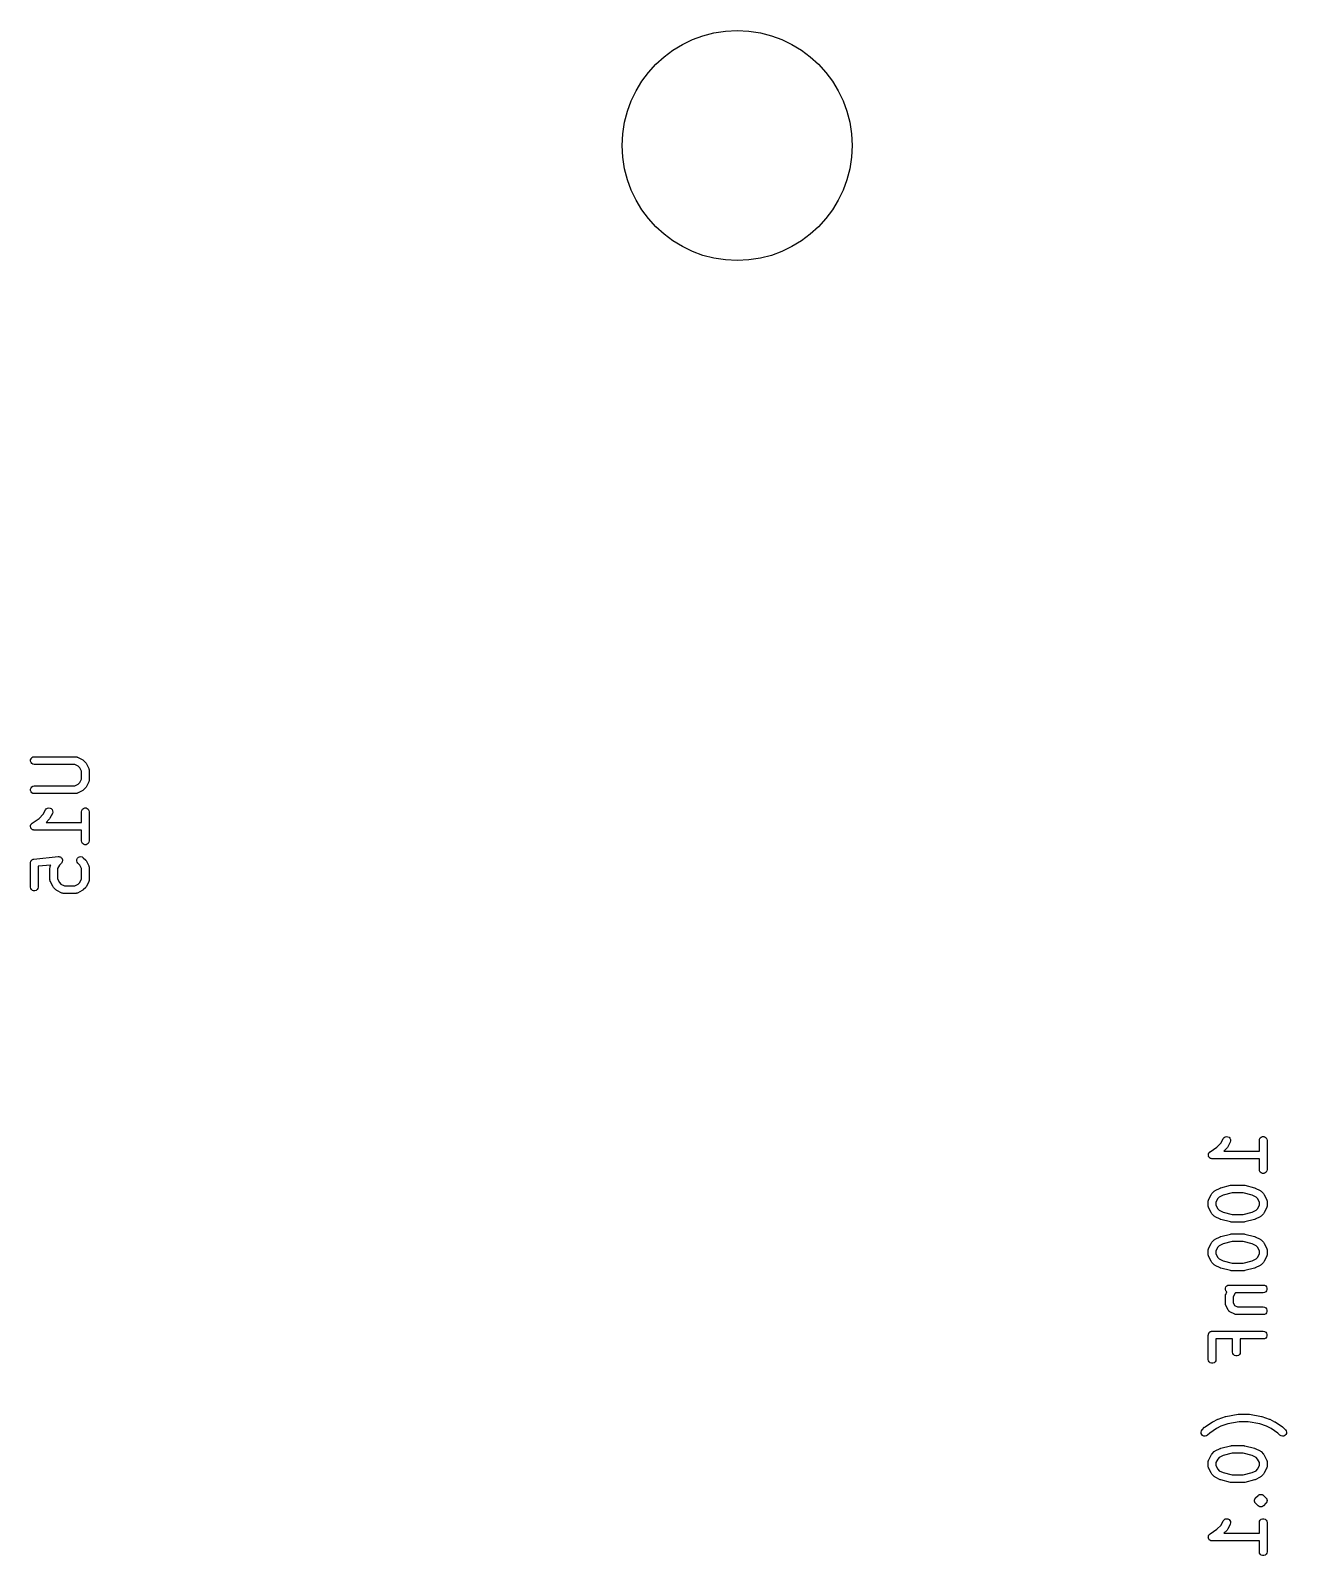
# Model space of a CAD drawing. Extents: x 84 to 155, y -171 to -35.
# Drawn here: x 127.71 to 152.29, y -70.38 to -40.55 of the extents above; entities that cross this region are included whole.
import ezdxf

# ---------------------------------------------------------------- set-up
doc = ezdxf.new("R2010")
doc.units = 0
doc.header["$MEASUREMENT"] = 0
doc.layers.add('BLACK', color=7, linetype='CONTINUOUS')

msp = doc.modelspace()

# ---------------------------------------------------------------- linework, layer by layer
at = {"layer": 'BLACK', "linetype": 'CONTINUOUS'}
for p, q in [((127.712, -54.8194), (127.721, -54.7949)), ((127.712, -54.8454), (127.712, -54.8194)), ((127.721, -54.8699), (127.712, -54.8454)), ((127.721, -54.7949), (127.738, -54.775)), ((127.738, -54.8899), (127.721, -54.8699)), ((127.738, -54.775), (127.76, -54.7619)), ((127.76, -54.9029), (127.738, -54.8899)), ((127.76, -54.7619), (127.786, -54.7574)), ((127.786, -54.7574), (128.595, -54.7574)), ((128.595, -54.7574), (128.6, -54.7582)), ((128.6, -54.7582), (128.604, -54.7579)), ((128.604, -54.7579), (128.612, -54.7604)), ((128.612, -54.7604), (128.621, -54.7619)), ((128.621, -54.7619), (128.625, -54.7641)), ((128.625, -54.7641), (128.629, -54.7653)), ((128.629, -54.7653), (128.724, -54.8129)), ((128.724, -54.8129), (128.734, -54.8201)), ((128.734, -54.8201), (128.744, -54.827)), ((128.744, -54.827), (128.791, -54.8746)), ((128.791, -54.8746), (128.798, -54.8844)), ((128.798, -54.8844), (128.805, -54.8941)), ((128.805, -54.8941), (128.853, -54.9893)), ((127.786, -54.9074), (127.76, -54.9029)), ((128.578, -54.9074), (127.786, -54.9074)), ((128.646, -54.9417), (128.578, -54.9074)), ((128.677, -54.9721), (128.646, -54.9417)), ((128.711, -55.0406), (128.677, -54.9721)), ((128.711, -55.1957), (128.711, -55.0406)), ((128.853, -54.9893), (128.854, -54.9935)), ((128.854, -54.9935), (128.856, -54.9972)), ((128.856, -54.9972), (128.858, -55.0059)), ((128.858, -55.0059), (128.86, -55.0143)), ((128.86, -55.0143), (128.86, -55.0186)), ((128.86, -55.0186), (128.861, -55.0229)), ((128.861, -55.0229), (128.861, -55.2134)), ((127.712, -55.3908), (127.721, -55.3663)), ((127.712, -55.4169), (127.712, -55.3908)), ((127.721, -55.4413), (127.712, -55.4169)), ((127.721, -55.3663), (127.738, -55.3464)), ((127.738, -55.4613), (127.721, -55.4413)), ((127.738, -55.3464), (127.76, -55.3334)), ((127.76, -55.4743), (127.738, -55.4613)), ((127.76, -55.3334), (127.786, -55.3288)), ((127.786, -55.4788), (127.76, -55.4743)), ((127.786, -55.3288), (128.578, -55.3288)), ((128.595, -55.4788), (127.786, -55.4788)), ((128.578, -55.3288), (128.646, -55.2946)), ((128.6, -55.4781), (128.595, -55.4788)), ((128.604, -55.4783), (128.6, -55.4781)), ((128.612, -55.4758), (128.604, -55.4783)), ((128.621, -55.4743), (128.612, -55.4758)), ((128.625, -55.4721), (128.621, -55.4743)), ((128.629, -55.4709), (128.625, -55.4721)), ((128.724, -55.4233), (128.629, -55.4709)), ((128.646, -55.2946), (128.677, -55.2642)), ((128.677, -55.2642), (128.711, -55.1957)), ((128.734, -55.4161), (128.724, -55.4233)), ((128.744, -55.4092), (128.734, -55.4161)), ((128.791, -55.3616), (128.744, -55.4092)), ((128.798, -55.3518), (128.791, -55.3616)), ((128.805, -55.3421), (128.798, -55.3518)), ((128.853, -55.2469), (128.805, -55.3421)), ((128.854, -55.2428), (128.853, -55.2469)), ((128.856, -55.239), (128.854, -55.2428)), ((128.858, -55.2304), (128.856, -55.239)), ((128.86, -55.2219), (128.858, -55.2304)), ((128.861, -55.2134), (128.86, -55.2176)), ((128.86, -55.2176), (128.86, -55.2219)), ((128.005, -55.7989), (128.02, -55.7779)), ((128.02, -55.7779), (128.042, -55.7636)), ((128.042, -55.7636), (128.067, -55.7575)), ((128.067, -55.7575), (128.093, -55.7605)), ((128.093, -55.7605), (128.116, -55.7722)), ((128.116, -55.7722), (128.134, -55.7911)), ((128.134, -55.7911), (128.145, -55.815)), ((128.715, -55.8068), (128.728, -55.7842)), ((128.728, -55.7842), (128.748, -55.7675)), ((128.748, -55.7675), (128.773, -55.7585)), ((128.773, -55.7585), (128.799, -55.7585)), ((128.799, -55.7585), (128.823, -55.7675)), ((128.823, -55.7675), (128.843, -55.7842)), ((128.843, -55.7842), (128.856, -55.8068)), ((127.714, -56.0971), (127.718, -56.089)), ((127.718, -56.089), (127.721, -56.0806)), ((127.721, -56.0806), (127.724, -56.0774)), ((127.724, -56.0774), (127.725, -56.0737)), ((127.725, -56.0737), (127.732, -56.0675)), ((127.732, -56.0675), (127.738, -56.0607)), ((127.738, -56.0607), (127.741, -56.0586)), ((127.741, -56.0586), (127.744, -56.0557)), ((127.744, -56.0557), (127.881, -55.9646)), ((127.881, -55.9646), (127.962, -55.8832)), ((127.962, -55.8832), (128.005, -55.7989)), ((128.077, -55.9807), (128.015, -56.0431)), ((128.015, -56.0431), (128.711, -56.0431)), ((128.084, -55.9708), (128.077, -55.9807)), ((128.091, -55.9612), (128.084, -55.9708)), ((128.139, -55.8659), (128.091, -55.9612)), ((128.146, -55.841), (128.139, -55.8659)), ((128.145, -55.815), (128.146, -55.841)), ((128.711, -55.8324), (128.715, -55.8068)), ((128.711, -56.0431), (128.711, -55.8324)), ((128.856, -55.8068), (128.861, -55.8324)), ((128.861, -55.8324), (128.861, -56.4038)), ((127.711, -56.1229), (127.712, -56.114)), ((127.712, -56.127), (127.711, -56.1229)), ((127.712, -56.1051), (127.713, -56.1012)), ((127.712, -56.114), (127.712, -56.1051)), ((127.712, -56.1311), (127.712, -56.127)), ((127.715, -56.1396), (127.712, -56.1311)), ((127.713, -56.1012), (127.714, -56.0971)), ((127.717, -56.1483), (127.715, -56.1396)), ((127.72, -56.1517), (127.717, -56.1483)), ((127.721, -56.1556), (127.72, -56.1517)), ((127.727, -56.1625), (127.721, -56.1556)), ((127.732, -56.1699), (127.727, -56.1625)), ((127.735, -56.1724), (127.732, -56.1699)), ((127.738, -56.1756), (127.735, -56.1724)), ((127.745, -56.18), (127.738, -56.1756)), ((127.753, -56.1853), (127.745, -56.18)), ((127.757, -56.1865), (127.753, -56.1853)), ((127.76, -56.1886), (127.757, -56.1865)), ((127.769, -56.1902), (127.76, -56.1886)), ((127.778, -56.1927), (127.769, -56.1902)), ((127.782, -56.1924), (127.778, -56.1927)), ((127.786, -56.1931), (127.782, -56.1924)), ((128.711, -56.1931), (127.786, -56.1931)), ((128.711, -56.4038), (128.711, -56.1931)), ((128.715, -56.4295), (128.711, -56.4038)), ((128.728, -56.452), (128.715, -56.4295)), ((128.748, -56.4688), (128.728, -56.452)), ((128.773, -56.4777), (128.748, -56.4688)), ((128.799, -56.4777), (128.773, -56.4777)), ((128.823, -56.4688), (128.799, -56.4777)), ((128.843, -56.452), (128.823, -56.4688)), ((128.856, -56.4295), (128.843, -56.452)), ((128.861, -56.4038), (128.856, -56.4295)), ((127.711, -56.8268), (127.714, -56.8169)), ((127.711, -56.8296), (127.711, -56.8268)), ((127.711, -56.8324), (127.711, -56.8296)), ((127.711, -57.3086), (127.711, -56.8324)), ((127.714, -56.8169), (127.715, -56.8068)), ((127.715, -56.8068), (127.717, -56.8043)), ((127.717, -56.8043), (127.718, -56.8016)), ((127.718, -56.8016), (127.723, -56.7931)), ((127.723, -56.7931), (127.728, -56.7842)), ((127.728, -56.7842), (127.731, -56.7824)), ((127.731, -56.7824), (127.732, -56.78)), ((127.732, -56.78), (127.741, -56.774)), ((127.741, -56.774), (127.748, -56.7675)), ((127.748, -56.7675), (127.751, -56.7665)), ((127.751, -56.7665), (127.753, -56.7648)), ((127.753, -56.7648), (127.763, -56.7621)), ((127.763, -56.7621), (127.773, -56.7585)), ((127.773, -56.7585), (127.776, -56.7585)), ((127.776, -56.7585), (127.778, -56.7578)), ((127.778, -56.7578), (128.255, -56.7102)), ((128.109, -56.8755), (127.861, -56.9003)), ((127.861, -56.9003), (127.861, -57.3086)), ((128.092, -56.9191), (128.095, -56.9106)), ((128.093, -56.9234), (128.092, -56.9191)), ((128.092, -56.9276), (128.093, -56.9234)), ((128.092, -57.1657), (128.092, -56.9276)), ((128.095, -56.9106), (128.096, -56.902)), ((128.096, -56.902), (128.099, -56.8982)), ((128.099, -56.8982), (128.1, -56.8941)), ((128.1, -56.8941), (128.109, -56.8755)), ((128.276, -56.8768), (128.242, -56.9453)), ((128.242, -56.9453), (128.242, -57.148)), ((128.255, -56.7102), (128.256, -56.7101)), ((128.255, -56.7102), (128.255, -56.7102)), ((128.256, -56.7101), (128.268, -56.7112)), ((128.268, -56.7112), (128.281, -56.7121)), ((128.315, -56.8378), (128.276, -56.8768)), ((128.281, -56.7121), (128.281, -56.7123)), ((128.281, -56.7123), (128.281, -56.7123)), ((128.281, -56.7123), (128.293, -56.7176)), ((128.293, -56.7176), (128.304, -56.7228)), ((128.304, -56.7228), (128.305, -56.7231)), ((128.305, -56.7231), (128.305, -56.7233)), ((128.305, -56.7233), (128.314, -56.7323)), ((128.314, -56.7323), (128.323, -56.741)), ((128.316, -56.8372), (128.315, -56.8374)), ((128.315, -56.8374), (128.315, -56.8378)), ((128.323, -56.8268), (128.316, -56.8372)), ((128.323, -56.741), (128.323, -56.7414)), ((128.323, -56.7414), (128.324, -56.7418)), ((128.33, -56.8165), (128.323, -56.8268)), ((128.324, -56.7418), (128.329, -56.7531)), ((128.329, -56.7531), (128.334, -56.7645)), ((128.334, -56.8034), (128.33, -56.8156)), ((128.33, -56.8156), (128.33, -56.816)), ((128.33, -56.816), (128.33, -56.8165)), ((128.334, -56.7645), (128.334, -56.7649)), ((128.334, -56.7649), (128.335, -56.7654)), ((128.337, -56.7913), (128.334, -56.8034)), ((128.335, -56.7654), (128.336, -56.7778)), ((128.336, -56.7778), (128.337, -56.7904)), ((128.337, -56.7904), (128.337, -56.7909)), ((128.337, -56.7909), (128.337, -56.7913)), ((128.616, -56.7913), (128.618, -56.7654)), ((128.623, -56.8165), (128.616, -56.7913)), ((128.618, -56.7654), (128.629, -56.7418)), ((128.638, -56.8378), (128.623, -56.8165)), ((128.629, -56.7418), (128.648, -56.7233)), ((128.677, -56.8768), (128.638, -56.8378)), ((128.648, -56.7233), (128.671, -56.7123)), ((128.671, -56.7123), (128.697, -56.7101)), ((128.711, -56.9453), (128.677, -56.8768)), ((128.697, -56.7101), (128.722, -56.7168)), ((128.711, -57.148), (128.711, -56.9453)), ((128.722, -56.7168), (128.744, -56.7318)), ((128.744, -56.7318), (128.791, -56.7794)), ((128.791, -56.7794), (128.798, -56.7892)), ((128.798, -56.7892), (128.805, -56.7989)), ((128.805, -56.7989), (128.853, -56.8941)), ((128.853, -56.8941), (128.854, -56.8982)), ((128.854, -56.8982), (128.856, -56.902)), ((128.856, -56.902), (128.858, -56.9106)), ((128.858, -56.9106), (128.86, -56.9191)), ((128.86, -56.9191), (128.86, -56.9234)), ((128.86, -56.9234), (128.861, -56.9276)), ((128.861, -56.9276), (128.861, -57.1657)), ((128.093, -57.17), (128.092, -57.1657)), ((128.092, -57.1743), (128.093, -57.17)), ((128.095, -57.1827), (128.092, -57.1743)), ((128.096, -57.1914), (128.095, -57.1827)), ((128.099, -57.1951), (128.096, -57.1914)), ((128.1, -57.1993), (128.099, -57.1951)), ((128.147, -57.2945), (128.1, -57.1993)), ((128.242, -57.148), (128.276, -57.2165)), ((128.276, -57.2165), (128.306, -57.247)), ((128.306, -57.247), (128.375, -57.2812)), ((128.375, -57.2812), (128.578, -57.2812)), ((128.578, -57.2812), (128.646, -57.247)), ((128.646, -57.247), (128.677, -57.2165)), ((128.677, -57.2165), (128.711, -57.148)), ((128.853, -57.1993), (128.805, -57.2945)), ((128.854, -57.1951), (128.853, -57.1993)), ((128.856, -57.1914), (128.854, -57.1951)), ((128.858, -57.1827), (128.856, -57.1914)), ((128.86, -57.1743), (128.858, -57.1827)), ((128.861, -57.1657), (128.86, -57.17)), ((128.86, -57.17), (128.86, -57.1743)), ((127.715, -57.3342), (127.711, -57.3086)), ((127.728, -57.3568), (127.715, -57.3342)), ((127.748, -57.3735), (127.728, -57.3568)), ((127.773, -57.3825), (127.748, -57.3735)), ((127.799, -57.3825), (127.773, -57.3825)), ((127.823, -57.3735), (127.799, -57.3825)), ((127.843, -57.3568), (127.823, -57.3735)), ((127.856, -57.3342), (127.843, -57.3568)), ((127.861, -57.3086), (127.856, -57.3342)), ((128.155, -57.3042), (128.147, -57.2945)), ((128.161, -57.314), (128.155, -57.3042)), ((128.209, -57.3616), (128.161, -57.314)), ((128.219, -57.3685), (128.209, -57.3616)), ((128.229, -57.3757), (128.219, -57.3685)), ((128.324, -57.4233), (128.229, -57.3757)), ((128.328, -57.4245), (128.324, -57.4233)), ((128.332, -57.4267), (128.328, -57.4245)), ((128.34, -57.4282), (128.332, -57.4267)), ((128.349, -57.4307), (128.34, -57.4282)), ((128.353, -57.4305), (128.349, -57.4307)), ((128.357, -57.4312), (128.353, -57.4305)), ((128.595, -57.4312), (128.357, -57.4312)), ((128.6, -57.4305), (128.595, -57.4312)), ((128.604, -57.4307), (128.6, -57.4305)), ((128.612, -57.4282), (128.604, -57.4307)), ((128.621, -57.4267), (128.612, -57.4282)), ((128.625, -57.4245), (128.621, -57.4267)), ((128.629, -57.4233), (128.625, -57.4245)), ((128.724, -57.3757), (128.629, -57.4233)), ((128.734, -57.3685), (128.724, -57.3757)), ((128.744, -57.3616), (128.734, -57.3685)), ((128.791, -57.314), (128.744, -57.3616)), ((128.798, -57.3042), (128.791, -57.314)), ((128.805, -57.2945), (128.798, -57.3042)), ((150.931, -62.3946), (151.013, -62.3132)), ((151.013, -62.3132), (151.055, -62.2289)), ((151.055, -62.2289), (151.071, -62.2079)), ((151.071, -62.2079), (151.092, -62.1936)), ((151.092, -62.1936), (151.118, -62.1875)), ((151.118, -62.1875), (151.143, -62.1905)), ((151.189, -62.2959), (151.142, -62.3912)), ((151.143, -62.1905), (151.167, -62.2022)), ((151.167, -62.2022), (151.185, -62.2211)), ((151.185, -62.2211), (151.195, -62.245)), ((151.197, -62.271), (151.189, -62.2959)), ((151.195, -62.245), (151.197, -62.271)), ((151.761, -62.2624), (151.766, -62.2368)), ((151.761, -62.4731), (151.761, -62.2624)), ((151.766, -62.2368), (151.779, -62.2142)), ((151.779, -62.2142), (151.799, -62.1975)), ((151.799, -62.1975), (151.823, -62.1885)), ((151.823, -62.1885), (151.849, -62.1885)), ((151.849, -62.1885), (151.874, -62.1975)), ((151.874, -62.1975), (151.894, -62.2142)), ((151.894, -62.2142), (151.907, -62.2368)), ((151.907, -62.2368), (151.911, -62.2624)), ((151.911, -62.2624), (151.911, -62.8338)), ((150.762, -62.5529), (150.763, -62.544)), ((150.763, -62.557), (150.762, -62.5529)), ((150.763, -62.5351), (150.764, -62.5312)), ((150.763, -62.544), (150.763, -62.5351)), ((150.763, -62.5611), (150.763, -62.557)), ((150.766, -62.5696), (150.763, -62.5611)), ((150.764, -62.5271), (150.768, -62.519)), ((150.764, -62.5312), (150.764, -62.5271)), ((150.768, -62.5783), (150.766, -62.5696)), ((150.768, -62.519), (150.771, -62.5106)), ((150.77, -62.5817), (150.768, -62.5783)), ((150.771, -62.5856), (150.77, -62.5817)), ((150.771, -62.5106), (150.774, -62.5074)), ((150.777, -62.5925), (150.771, -62.5856)), ((150.774, -62.5074), (150.776, -62.5037)), ((150.776, -62.5037), (150.782, -62.4975)), ((150.782, -62.5999), (150.777, -62.5925)), ((150.782, -62.4975), (150.788, -62.4907)), ((150.785, -62.6024), (150.782, -62.5999)), ((150.788, -62.6056), (150.785, -62.6024)), ((150.788, -62.4907), (150.792, -62.4886)), ((150.796, -62.61), (150.788, -62.6056)), ((150.792, -62.4886), (150.795, -62.4857)), ((150.795, -62.4857), (150.931, -62.3946)), ((150.803, -62.6153), (150.796, -62.61)), ((150.807, -62.6165), (150.803, -62.6153)), ((150.811, -62.6186), (150.807, -62.6165)), ((150.82, -62.6202), (150.811, -62.6186)), ((150.828, -62.6227), (150.82, -62.6202)), ((150.832, -62.6224), (150.828, -62.6227)), ((150.836, -62.6231), (150.832, -62.6224)), ((151.761, -62.6231), (150.836, -62.6231)), ((151.128, -62.4107), (151.065, -62.4731)), ((151.065, -62.4731), (151.761, -62.4731)), ((151.134, -62.4008), (151.128, -62.4107)), ((151.142, -62.3912), (151.134, -62.4008)), ((151.761, -62.8338), (151.761, -62.6231)), ((151.766, -62.8595), (151.761, -62.8338)), ((151.779, -62.882), (151.766, -62.8595)), ((151.799, -62.8988), (151.779, -62.882)), ((151.823, -62.9077), (151.799, -62.8988)), ((151.849, -62.9077), (151.823, -62.9077)), ((151.874, -62.8988), (151.849, -62.9077)), ((151.894, -62.882), (151.874, -62.8988)), ((151.907, -62.8595), (151.894, -62.882)), ((151.911, -62.8338), (151.907, -62.8595)), ((150.888, -63.2501), (150.898, -63.2429)), ((150.898, -63.2429), (150.993, -63.1953)), ((150.993, -63.1953), (151.001, -63.193)), ((151.001, -63.193), (151.009, -63.1896)), ((151.009, -63.1896), (151.199, -63.142)), ((151.199, -63.142), (151.208, -63.1414)), ((151.208, -63.1414), (151.217, -63.1398)), ((151.217, -63.1398), (151.455, -63.1398)), ((151.455, -63.1398), (151.464, -63.1414)), ((151.464, -63.1414), (151.474, -63.142)), ((151.474, -63.142), (151.664, -63.1896)), ((151.664, -63.1896), (151.672, -63.193)), ((151.672, -63.193), (151.679, -63.1953)), ((151.679, -63.1953), (151.775, -63.2429)), ((151.775, -63.2429), (151.784, -63.2501)), ((150.761, -63.4529), (150.762, -63.4486)), ((150.761, -63.5481), (150.761, -63.4529)), ((150.762, -63.5524), (150.761, -63.5481)), ((150.762, -63.4443), (150.764, -63.4359)), ((150.762, -63.4486), (150.762, -63.4443)), ((150.764, -63.4359), (150.766, -63.4272)), ((150.766, -63.4272), (150.768, -63.4235)), ((150.768, -63.4235), (150.769, -63.4193)), ((150.769, -63.4193), (150.817, -63.3241)), ((150.817, -63.3241), (150.824, -63.3144)), ((150.824, -63.3144), (150.831, -63.3046)), ((150.831, -63.3046), (150.879, -63.257)), ((150.879, -63.257), (150.888, -63.2501)), ((150.946, -63.4021), (150.911, -63.4706)), ((150.911, -63.4706), (150.911, -63.5304)), ((150.911, -63.5304), (150.946, -63.5989)), ((150.976, -63.3717), (150.946, -63.4021)), ((151.053, -63.3332), (150.976, -63.3717)), ((151.227, -63.2898), (151.053, -63.3332)), ((151.446, -63.2898), (151.227, -63.2898)), ((151.62, -63.3332), (151.446, -63.2898)), ((151.697, -63.3717), (151.62, -63.3332)), ((151.727, -63.4021), (151.697, -63.3717)), ((151.761, -63.4706), (151.727, -63.4021)), ((151.727, -63.5989), (151.761, -63.5304)), ((151.761, -63.5304), (151.761, -63.4706)), ((151.784, -63.2501), (151.794, -63.257)), ((151.794, -63.257), (151.842, -63.3046)), ((151.842, -63.3046), (151.849, -63.3144)), ((151.849, -63.3144), (151.856, -63.3241)), ((151.856, -63.3241), (151.903, -63.4193)), ((151.903, -63.4193), (151.905, -63.4235)), ((151.905, -63.4235), (151.907, -63.4272)), ((151.907, -63.4272), (151.908, -63.4359)), ((151.908, -63.4359), (151.911, -63.4443)), ((151.911, -63.4443), (151.911, -63.4486)), ((151.911, -63.4486), (151.911, -63.4529)), ((151.911, -63.4529), (151.911, -63.5481)), ((151.911, -63.5481), (151.911, -63.5524)), ((150.762, -63.5567), (150.762, -63.5524)), ((150.764, -63.5651), (150.762, -63.5567)), ((150.766, -63.5738), (150.764, -63.5651)), ((150.768, -63.5775), (150.766, -63.5738)), ((150.769, -63.5817), (150.768, -63.5775)), ((150.817, -63.6769), (150.769, -63.5817)), ((150.824, -63.6866), (150.817, -63.6769)), ((150.831, -63.6964), (150.824, -63.6866)), ((150.879, -63.744), (150.831, -63.6964)), ((150.888, -63.7509), (150.879, -63.744)), ((150.898, -63.7581), (150.888, -63.7509)), ((150.993, -63.8057), (150.898, -63.7581)), ((150.946, -63.5989), (150.976, -63.6293)), ((150.976, -63.6293), (151.053, -63.6678)), ((151.001, -63.808), (150.993, -63.8057)), ((151.009, -63.8114), (151.001, -63.808)), ((151.199, -63.859), (151.009, -63.8114)), ((151.053, -63.6678), (151.227, -63.7112)), ((151.227, -63.7112), (151.446, -63.7112)), ((151.446, -63.7112), (151.62, -63.6678)), ((151.664, -63.8114), (151.474, -63.859)), ((151.62, -63.6678), (151.697, -63.6293)), ((151.672, -63.808), (151.664, -63.8114)), ((151.679, -63.8057), (151.672, -63.808)), ((151.775, -63.7581), (151.679, -63.8057)), ((151.697, -63.6293), (151.727, -63.5989)), ((151.784, -63.7509), (151.775, -63.7581)), ((151.794, -63.744), (151.784, -63.7509)), ((151.842, -63.6964), (151.794, -63.744)), ((151.849, -63.6866), (151.842, -63.6964)), ((151.856, -63.6769), (151.849, -63.6866)), ((151.903, -63.5817), (151.856, -63.6769)), ((151.905, -63.5775), (151.903, -63.5817)), ((151.907, -63.5738), (151.905, -63.5775)), ((151.908, -63.5651), (151.907, -63.5738)), ((151.911, -63.5567), (151.908, -63.5651)), ((151.911, -63.5524), (151.911, -63.5567)), ((151.001, -64.1454), (151.009, -64.142)), ((151.009, -64.142), (151.199, -64.0944)), ((151.208, -63.8596), (151.199, -63.859)), ((151.199, -64.0944), (151.208, -64.0938)), ((151.217, -63.8612), (151.208, -63.8596)), ((151.208, -64.0938), (151.217, -64.0922)), ((151.455, -63.8612), (151.217, -63.8612)), ((151.217, -64.0922), (151.455, -64.0922)), ((151.464, -63.8596), (151.455, -63.8612)), ((151.455, -64.0922), (151.464, -64.0938)), ((151.474, -63.859), (151.464, -63.8596)), ((151.464, -64.0938), (151.474, -64.0944)), ((151.474, -64.0944), (151.664, -64.142)), ((151.664, -64.142), (151.672, -64.1454)), ((150.761, -64.4053), (150.762, -64.401)), ((150.761, -64.5005), (150.761, -64.4053)), ((150.762, -64.3967), (150.764, -64.3883)), ((150.762, -64.401), (150.762, -64.3967)), ((150.764, -64.3883), (150.766, -64.3796)), ((150.766, -64.3796), (150.768, -64.3759)), ((150.768, -64.3759), (150.769, -64.3717)), ((150.769, -64.3717), (150.817, -64.2765)), ((150.817, -64.2765), (150.824, -64.2668)), ((150.824, -64.2668), (150.831, -64.257)), ((150.831, -64.257), (150.879, -64.2094)), ((150.879, -64.2094), (150.888, -64.2025)), ((150.888, -64.2025), (150.898, -64.1953)), ((150.898, -64.1953), (150.993, -64.1477)), ((150.946, -64.3544), (150.911, -64.423)), ((150.911, -64.423), (150.911, -64.4828)), ((150.976, -64.324), (150.946, -64.3544)), ((151.053, -64.2856), (150.976, -64.324)), ((150.993, -64.1477), (151.001, -64.1454)), ((151.227, -64.2422), (151.053, -64.2856)), ((151.446, -64.2422), (151.227, -64.2422)), ((151.62, -64.2856), (151.446, -64.2422)), ((151.697, -64.324), (151.62, -64.2856)), ((151.672, -64.1454), (151.679, -64.1477)), ((151.679, -64.1477), (151.775, -64.1953)), ((151.727, -64.3544), (151.697, -64.324)), ((151.761, -64.423), (151.727, -64.3544)), ((151.761, -64.4828), (151.761, -64.423)), ((151.775, -64.1953), (151.784, -64.2025)), ((151.784, -64.2025), (151.794, -64.2094)), ((151.794, -64.2094), (151.842, -64.257)), ((151.842, -64.257), (151.849, -64.2668)), ((151.849, -64.2668), (151.856, -64.2765)), ((151.856, -64.2765), (151.903, -64.3717)), ((151.903, -64.3717), (151.905, -64.3759)), ((151.905, -64.3759), (151.907, -64.3796)), ((151.907, -64.3796), (151.908, -64.3883)), ((151.908, -64.3883), (151.911, -64.3967)), ((151.911, -64.3967), (151.911, -64.401)), ((151.911, -64.401), (151.911, -64.4053)), ((151.911, -64.4053), (151.911, -64.5005)), ((150.762, -64.5048), (150.761, -64.5005)), ((150.762, -64.5091), (150.762, -64.5048)), ((150.764, -64.5175), (150.762, -64.5091)), ((150.766, -64.5262), (150.764, -64.5175)), ((150.768, -64.5299), (150.766, -64.5262)), ((150.769, -64.534), (150.768, -64.5299)), ((150.817, -64.6293), (150.769, -64.534)), ((150.824, -64.6389), (150.817, -64.6293)), ((150.831, -64.6488), (150.824, -64.6389)), ((150.879, -64.6964), (150.831, -64.6488)), ((150.888, -64.7033), (150.879, -64.6964)), ((150.898, -64.7104), (150.888, -64.7033)), ((150.993, -64.7581), (150.898, -64.7104)), ((150.911, -64.4828), (150.946, -64.5513)), ((150.946, -64.5513), (150.976, -64.5817)), ((150.976, -64.5817), (151.053, -64.6202)), ((151.053, -64.6202), (151.227, -64.6636)), ((151.227, -64.6636), (151.446, -64.6636)), ((151.446, -64.6636), (151.62, -64.6202)), ((151.62, -64.6202), (151.697, -64.5817)), ((151.775, -64.7104), (151.679, -64.7581)), ((151.697, -64.5817), (151.727, -64.5513)), ((151.727, -64.5513), (151.761, -64.4828)), ((151.784, -64.7033), (151.775, -64.7104)), ((151.794, -64.6964), (151.784, -64.7033)), ((151.842, -64.6488), (151.794, -64.6964)), ((151.849, -64.6389), (151.842, -64.6488)), ((151.856, -64.6293), (151.849, -64.6389)), ((151.903, -64.534), (151.856, -64.6293)), ((151.905, -64.5299), (151.903, -64.534)), ((151.907, -64.5262), (151.905, -64.5299)), ((151.908, -64.5175), (151.907, -64.5262)), ((151.911, -64.5091), (151.908, -64.5175)), ((151.911, -64.5005), (151.911, -64.5048)), ((151.911, -64.5048), (151.911, -64.5091)), ((151.001, -64.7604), (150.993, -64.7581)), ((151.009, -64.7637), (151.001, -64.7604)), ((151.199, -64.8114), (151.009, -64.7637)), ((151.208, -64.812), (151.199, -64.8114)), ((151.217, -64.8136), (151.208, -64.812)), ((151.455, -64.8136), (151.217, -64.8136)), ((151.464, -64.812), (151.455, -64.8136)), ((151.474, -64.8114), (151.464, -64.812)), ((151.664, -64.7637), (151.474, -64.8114)), ((151.672, -64.7604), (151.664, -64.7637)), ((151.679, -64.7581), (151.672, -64.7604)), ((151.095, -65.3014), (151.098, -65.293)), ((151.095, -65.3058), (151.095, -65.3014)), ((151.095, -65.31), (151.095, -65.3058)), ((151.095, -65.4529), (151.095, -65.31)), ((151.096, -65.1541), (151.105, -65.1297)), ((151.096, -65.1802), (151.096, -65.1541)), ((151.105, -65.2047), (151.096, -65.1802)), ((151.098, -65.293), (151.099, -65.2844)), ((151.099, -65.2844), (151.101, -65.2806)), ((151.101, -65.2806), (151.103, -65.2765)), ((151.103, -65.2765), (151.127, -65.2278)), ((151.105, -65.1297), (151.122, -65.1097)), ((151.122, -65.2246), (151.105, -65.2047)), ((151.122, -65.1097), (151.144, -65.0967)), ((151.127, -65.2278), (151.122, -65.2246)), ((151.144, -65.0967), (151.17, -65.0922)), ((151.17, -65.0922), (151.836, -65.0922)), ((151.279, -65.2592), (151.245, -65.3277)), ((151.245, -65.3277), (151.245, -65.4352)), ((151.296, -65.2422), (151.279, -65.2592)), ((151.836, -65.2422), (151.296, -65.2422)), ((151.836, -65.0922), (151.862, -65.0967)), ((151.862, -65.2376), (151.836, -65.2422)), ((151.862, -65.0967), (151.885, -65.1097)), ((151.885, -65.2246), (151.862, -65.2376)), ((151.885, -65.1097), (151.901, -65.1297)), ((151.901, -65.2047), (151.885, -65.2246)), ((151.901, -65.1297), (151.91, -65.1541)), ((151.91, -65.1802), (151.901, -65.2047)), ((151.91, -65.1541), (151.91, -65.1802)), ((151.095, -65.4571), (151.095, -65.4529)), ((151.095, -65.4615), (151.095, -65.4571)), ((151.098, -65.4699), (151.095, -65.4615)), ((151.099, -65.4785), (151.098, -65.4699)), ((151.101, -65.4823), (151.099, -65.4785)), ((151.103, -65.4864), (151.101, -65.4823)), ((151.15, -65.5817), (151.103, -65.4864)), ((151.157, -65.5905), (151.15, -65.5817)), ((151.163, -65.5997), (151.157, -65.5905)), ((151.165, -65.6009), (151.163, -65.5997)), ((151.166, -65.6026), (151.165, -65.6009)), ((151.175, -65.6086), (151.166, -65.6026)), ((151.184, -65.6152), (151.175, -65.6086)), ((151.279, -65.6628), (151.184, -65.6152)), ((151.245, -65.4352), (151.273, -65.4922)), ((151.273, -65.4922), (151.33, -65.5207)), ((151.33, -65.5207), (151.836, -65.5207)), ((151.836, -65.5207), (151.862, -65.5253)), ((151.862, -65.5253), (151.885, -65.5383)), ((151.885, -65.5383), (151.901, -65.5582)), ((151.901, -65.6332), (151.885, -65.6532)), ((151.901, -65.5582), (151.91, -65.5827)), ((151.91, -65.6088), (151.901, -65.6332)), ((151.91, -65.5827), (151.91, -65.6088)), ((151.283, -65.6641), (151.279, -65.6628)), ((151.287, -65.6662), (151.283, -65.6641)), ((151.296, -65.6677), (151.287, -65.6662)), ((151.304, -65.6702), (151.296, -65.6677)), ((151.308, -65.67), (151.304, -65.6702)), ((151.313, -65.6707), (151.308, -65.67)), ((151.836, -65.6707), (151.313, -65.6707)), ((151.862, -65.6662), (151.836, -65.6707)), ((151.885, -65.6532), (151.862, -65.6662)), ((150.761, -66.0719), (150.763, -66.0655)), ((150.761, -66.5481), (150.761, -66.0719)), ((150.763, -66.0589), (150.765, -66.0527)), ((150.763, -66.0655), (150.763, -66.0589)), ((150.765, -66.0527), (150.766, -66.0463)), ((150.766, -66.0463), (150.769, -66.0406)), ((150.769, -66.0406), (150.771, -66.0344)), ((150.771, -66.0344), (150.776, -66.0294)), ((150.776, -66.0294), (150.779, -66.0237)), ((150.779, -66.0237), (150.784, -66.0195)), ((150.784, -66.0195), (150.788, -66.0145)), ((150.788, -66.0145), (150.794, -66.0112)), ((150.794, -66.0112), (150.799, -66.007)), ((150.799, -66.007), (150.805, -66.0047)), ((150.805, -66.0047), (150.811, -66.0015)), ((150.811, -66.0015), (150.817, -66.0003)), ((150.817, -66.0003), (150.823, -65.9981)), ((150.823, -65.9981), (150.83, -65.9981)), ((150.83, -65.9981), (150.836, -65.9969)), ((150.836, -65.9969), (151.836, -65.9969)), ((151.238, -66.1469), (150.911, -66.1469)), ((150.911, -66.1469), (150.911, -66.5481)), ((151.238, -66.4053), (151.238, -66.1469)), ((151.836, -66.1469), (151.388, -66.1469)), ((151.388, -66.1469), (151.388, -66.4053)), ((151.836, -65.9969), (151.862, -66.0015)), ((151.862, -66.1424), (151.836, -66.1469)), ((151.862, -66.0015), (151.885, -66.0145)), ((151.885, -66.1294), (151.862, -66.1424)), ((151.885, -66.0145), (151.901, -66.0344)), ((151.901, -66.1094), (151.885, -66.1294)), ((151.901, -66.0344), (151.91, -66.0589)), ((151.91, -66.085), (151.901, -66.1094)), ((151.91, -66.0589), (151.91, -66.085)), ((151.242, -66.4309), (151.238, -66.4053)), ((151.255, -66.4535), (151.242, -66.4309)), ((151.275, -66.4702), (151.255, -66.4535)), ((151.3, -66.4791), (151.275, -66.4702)), ((151.326, -66.4791), (151.3, -66.4791)), ((151.35, -66.4702), (151.326, -66.4791)), ((151.37, -66.4535), (151.35, -66.4702)), ((151.383, -66.4309), (151.37, -66.4535)), ((151.388, -66.4053), (151.383, -66.4309)), ((150.766, -66.5738), (150.761, -66.5481)), ((150.779, -66.5963), (150.766, -66.5738)), ((150.799, -66.6131), (150.779, -66.5963)), ((150.823, -66.622), (150.799, -66.6131)), ((150.849, -66.622), (150.823, -66.622)), ((150.874, -66.6131), (150.849, -66.622)), ((150.894, -66.5963), (150.874, -66.6131)), ((150.907, -66.5738), (150.894, -66.5963)), ((150.911, -66.5481), (150.907, -66.5738)), ((150.85, -67.7668), (150.946, -67.7191)), ((150.946, -67.7191), (150.951, -67.7176)), ((150.951, -67.7176), (150.956, -67.7151)), ((150.956, -67.7151), (151.098, -67.6674)), ((151.098, -67.6674), (151.103, -67.6668)), ((151.103, -67.6668), (151.107, -67.6651)), ((151.107, -67.6651), (151.345, -67.6174)), ((151.345, -67.6174), (151.353, -67.6173)), ((151.353, -67.6173), (151.36, -67.616)), ((151.36, -67.616), (151.551, -67.616)), ((151.551, -67.616), (151.558, -67.6173)), ((151.558, -67.6173), (151.565, -67.6174)), ((151.565, -67.6174), (151.803, -67.6651)), ((151.803, -67.6651), (151.808, -67.6668)), ((151.808, -67.6668), (151.812, -67.6674)), ((151.812, -67.6674), (151.955, -67.7151)), ((151.955, -67.7151), (151.96, -67.7176)), ((151.96, -67.7176), (151.965, -67.7191)), ((151.965, -67.7191), (152.06, -67.7668)), ((150.619, -67.9702), (150.626, -67.945)), ((150.621, -67.9961), (150.619, -67.9702)), ((150.632, -68.0197), (150.621, -67.9961)), ((150.626, -67.945), (150.64, -67.9237)), ((150.651, -68.0381), (150.632, -68.0197)), ((150.64, -67.9237), (150.688, -67.876)), ((150.688, -67.876), (150.694, -67.8718)), ((150.694, -67.8718), (150.7, -67.8667)), ((150.7, -67.8667), (150.842, -67.7714)), ((150.789, -67.9874), (150.747, -68.0297)), ((150.922, -67.8988), (150.789, -67.9874)), ((150.842, -67.7714), (150.847, -67.7695)), ((150.847, -67.7695), (150.85, -67.7668)), ((151.008, -67.8557), (150.922, -67.8988)), ((151.141, -67.8112), (151.008, -67.8557)), ((151.368, -67.766), (151.141, -67.8112)), ((151.543, -67.766), (151.368, -67.766)), ((151.769, -67.8112), (151.543, -67.766)), ((151.903, -67.8557), (151.769, -67.8112)), ((151.989, -67.8988), (151.903, -67.8557)), ((152.122, -67.9874), (151.989, -67.8988)), ((152.06, -67.7668), (152.064, -67.7695)), ((152.064, -67.7695), (152.068, -67.7714)), ((152.068, -67.7714), (152.211, -67.8667)), ((152.164, -68.0297), (152.122, -67.9874)), ((152.211, -67.8667), (152.217, -67.8718)), ((152.217, -67.8718), (152.223, -67.876)), ((152.223, -67.876), (152.27, -67.9237)), ((152.279, -68.0197), (152.26, -68.0381)), ((152.27, -67.9237), (152.285, -67.945)), ((152.29, -67.9961), (152.279, -68.0197)), ((152.285, -67.945), (152.292, -67.9702)), ((152.292, -67.9702), (152.29, -67.9961)), ((150.674, -68.0491), (150.651, -68.0381)), ((150.7, -68.0514), (150.674, -68.0491)), ((150.725, -68.0447), (150.7, -68.0514)), ((150.747, -68.0297), (150.725, -68.0447)), ((150.898, -68.3382), (150.993, -68.2906)), ((150.993, -68.2906), (151.001, -68.2882)), ((151.001, -68.2882), (151.009, -68.2849)), ((151.009, -68.2849), (151.199, -68.2373)), ((151.199, -68.2373), (151.208, -68.2366)), ((151.208, -68.2366), (151.217, -68.235)), ((151.217, -68.235), (151.455, -68.235)), ((151.455, -68.235), (151.464, -68.2366)), ((151.464, -68.2366), (151.474, -68.2373)), ((151.474, -68.2373), (151.664, -68.2849)), ((151.664, -68.2849), (151.672, -68.2882)), ((151.672, -68.2882), (151.679, -68.2906)), ((151.679, -68.2906), (151.775, -68.3382)), ((152.186, -68.0447), (152.164, -68.0297)), ((152.211, -68.0514), (152.186, -68.0447)), ((152.237, -68.0491), (152.211, -68.0514)), ((152.26, -68.0381), (152.237, -68.0491)), ((150.761, -68.5481), (150.762, -68.5439)), ((150.761, -68.6434), (150.761, -68.5481)), ((150.762, -68.5395), (150.764, -68.5311)), ((150.762, -68.5439), (150.762, -68.5395)), ((150.764, -68.5311), (150.766, -68.5225)), ((150.766, -68.5225), (150.768, -68.5187)), ((150.768, -68.5187), (150.769, -68.5146)), ((150.769, -68.5146), (150.817, -68.4193)), ((150.817, -68.4193), (150.824, -68.4097)), ((150.824, -68.4097), (150.831, -68.3998)), ((150.831, -68.3998), (150.879, -68.3522)), ((150.879, -68.3522), (150.888, -68.3453)), ((150.888, -68.3453), (150.898, -68.3382)), ((150.946, -68.4973), (150.911, -68.5658)), ((150.911, -68.5658), (150.911, -68.6257)), ((150.976, -68.4669), (150.946, -68.4973)), ((151.053, -68.4284), (150.976, -68.4669)), ((151.227, -68.385), (151.053, -68.4284)), ((151.446, -68.385), (151.227, -68.385)), ((151.62, -68.4284), (151.446, -68.385)), ((151.697, -68.4669), (151.62, -68.4284)), ((151.727, -68.4973), (151.697, -68.4669)), ((151.761, -68.5658), (151.727, -68.4973)), ((151.761, -68.6257), (151.761, -68.5658)), ((151.775, -68.3382), (151.784, -68.3453)), ((151.784, -68.3453), (151.794, -68.3522)), ((151.794, -68.3522), (151.842, -68.3998)), ((151.842, -68.3998), (151.849, -68.4097)), ((151.849, -68.4097), (151.856, -68.4193)), ((151.856, -68.4193), (151.903, -68.5146)), ((151.903, -68.5146), (151.905, -68.5187)), ((151.905, -68.5187), (151.907, -68.5225)), ((151.907, -68.5225), (151.908, -68.5311)), ((151.908, -68.5311), (151.911, -68.5395)), ((151.911, -68.5395), (151.911, -68.5439)), ((151.911, -68.5439), (151.911, -68.5481)), ((151.911, -68.5481), (151.911, -68.6434)), ((150.762, -68.6476), (150.761, -68.6434)), ((150.762, -68.6519), (150.762, -68.6476)), ((150.764, -68.6604), (150.762, -68.6519)), ((150.766, -68.669), (150.764, -68.6604)), ((150.768, -68.6728), (150.766, -68.669)), ((150.769, -68.6769), (150.768, -68.6728)), ((150.817, -68.7721), (150.769, -68.6769)), ((150.824, -68.7818), (150.817, -68.7721)), ((150.831, -68.7916), (150.824, -68.7818)), ((150.879, -68.8392), (150.831, -68.7916)), ((150.888, -68.8461), (150.879, -68.8392)), ((150.898, -68.8533), (150.888, -68.8461)), ((150.993, -68.9009), (150.898, -68.8533)), ((150.911, -68.6257), (150.946, -68.6942)), ((150.946, -68.6942), (150.976, -68.7246)), ((150.976, -68.7246), (151.053, -68.7631)), ((151.001, -68.9033), (150.993, -68.9009)), ((151.009, -68.9066), (151.001, -68.9033)), ((151.199, -68.9542), (151.009, -68.9066)), ((151.053, -68.7631), (151.227, -68.8065)), ((151.227, -68.8065), (151.446, -68.8065)), ((151.446, -68.8065), (151.62, -68.7631)), ((151.664, -68.9066), (151.474, -68.9542)), ((151.62, -68.7631), (151.697, -68.7246)), ((151.672, -68.9033), (151.664, -68.9066)), ((151.679, -68.9009), (151.672, -68.9033)), ((151.775, -68.8533), (151.679, -68.9009)), ((151.697, -68.7246), (151.727, -68.6942)), ((151.727, -68.6942), (151.761, -68.6257)), ((151.784, -68.8461), (151.775, -68.8533)), ((151.794, -68.8392), (151.784, -68.8461)), ((151.842, -68.7916), (151.794, -68.8392)), ((151.849, -68.7818), (151.842, -68.7916)), ((151.856, -68.7721), (151.849, -68.7818)), ((151.903, -68.6769), (151.856, -68.7721)), ((151.905, -68.6728), (151.903, -68.6769)), ((151.907, -68.669), (151.905, -68.6728)), ((151.908, -68.6604), (151.907, -68.669)), ((151.911, -68.6519), (151.908, -68.6604)), ((151.911, -68.6434), (151.911, -68.6476)), ((151.911, -68.6476), (151.911, -68.6519)), ((151.208, -68.9549), (151.199, -68.9542)), ((151.217, -68.9565), (151.208, -68.9549)), ((151.455, -68.9565), (151.217, -68.9565)), ((151.464, -68.9549), (151.455, -68.9565)), ((151.474, -68.9542), (151.464, -68.9549)), ((151.688, -69.257), (151.736, -69.2094)), ((151.736, -69.2094), (151.741, -69.2056)), ((151.741, -69.2056), (151.746, -69.201)), ((151.746, -69.201), (151.752, -69.1982)), ((151.752, -69.1982), (151.757, -69.1944)), ((151.757, -69.1944), (151.763, -69.1927)), ((151.763, -69.1927), (151.769, -69.19)), ((151.769, -69.19), (151.776, -69.1894)), ((151.776, -69.1894), (151.782, -69.1877)), ((151.782, -69.1877), (151.789, -69.1883)), ((151.789, -69.1883), (151.795, -69.1877)), ((151.795, -69.1877), (151.802, -69.1894)), ((151.802, -69.1894), (151.808, -69.19)), ((151.808, -69.19), (151.814, -69.1927)), ((151.814, -69.1927), (151.82, -69.1944)), ((151.82, -69.1944), (151.826, -69.1982)), ((151.826, -69.1982), (151.832, -69.201)), ((151.832, -69.201), (151.836, -69.2056)), ((151.836, -69.2056), (151.842, -69.2094)), ((151.842, -69.2094), (151.889, -69.257)), ((151.666, -69.3035), (151.667, -69.3003)), ((151.667, -69.31), (151.666, -69.3035)), ((151.666, -69.3166), (151.667, -69.31)), ((151.667, -69.3197), (151.666, -69.3166)), ((151.667, -69.297), (151.668, -69.2939)), ((151.667, -69.3003), (151.667, -69.297)), ((151.667, -69.323), (151.667, -69.3197)), ((151.668, -69.3261), (151.667, -69.323)), ((151.668, -69.2939), (151.669, -69.2906)), ((151.669, -69.3294), (151.668, -69.3261)), ((151.669, -69.2906), (151.671, -69.2847)), ((151.671, -69.3354), (151.669, -69.3294)), ((151.671, -69.2847), (151.673, -69.2783)), ((151.673, -69.3417), (151.671, -69.3354)), ((151.673, -69.2783), (151.675, -69.2756)), ((151.675, -69.3444), (151.673, -69.3417)), ((151.675, -69.2756), (151.676, -69.2725)), ((151.676, -69.3475), (151.675, -69.3444)), ((151.676, -69.2725), (151.678, -69.27)), ((151.678, -69.35), (151.676, -69.3475)), ((151.678, -69.27), (151.68, -69.267)), ((151.68, -69.353), (151.678, -69.35)), ((151.68, -69.267), (151.684, -69.2624)), ((151.684, -69.3577), (151.68, -69.353)), ((151.684, -69.2624), (151.688, -69.257)), ((151.688, -69.3631), (151.684, -69.3577)), ((151.736, -69.4107), (151.688, -69.3631)), ((151.741, -69.4144), (151.736, -69.4107)), ((151.746, -69.4191), (151.741, -69.4144)), ((151.752, -69.4219), (151.746, -69.4191)), ((151.757, -69.4256), (151.752, -69.4219)), ((151.763, -69.4273), (151.757, -69.4256)), ((151.769, -69.4301), (151.763, -69.4273)), ((151.776, -69.4307), (151.769, -69.4301)), ((151.782, -69.4324), (151.776, -69.4307)), ((151.789, -69.4318), (151.782, -69.4324)), ((151.795, -69.4324), (151.789, -69.4318)), ((151.802, -69.4307), (151.795, -69.4324)), ((151.808, -69.4301), (151.802, -69.4307)), ((151.814, -69.4273), (151.808, -69.4301)), ((151.82, -69.4256), (151.814, -69.4273)), ((151.826, -69.4219), (151.82, -69.4256)), ((151.832, -69.4191), (151.826, -69.4219)), ((151.836, -69.4144), (151.832, -69.4191)), ((151.842, -69.4107), (151.836, -69.4144)), ((151.889, -69.3631), (151.842, -69.4107)), ((151.889, -69.257), (151.893, -69.2624)), ((151.893, -69.3577), (151.889, -69.3631)), ((151.893, -69.2624), (151.898, -69.267)), ((151.898, -69.353), (151.893, -69.3577)), ((151.898, -69.267), (151.899, -69.27)), ((151.899, -69.35), (151.898, -69.353)), ((151.899, -69.27), (151.901, -69.2725)), ((151.901, -69.3475), (151.899, -69.35)), ((151.901, -69.2725), (151.902, -69.2756)), ((151.902, -69.3444), (151.901, -69.3475)), ((151.902, -69.2756), (151.904, -69.2783)), ((151.904, -69.3417), (151.902, -69.3444)), ((151.904, -69.2783), (151.906, -69.2847)), ((151.906, -69.3354), (151.904, -69.3417)), ((151.906, -69.2847), (151.909, -69.2906)), ((151.909, -69.3294), (151.906, -69.3354)), ((151.909, -69.2906), (151.909, -69.2939)), ((151.909, -69.2939), (151.91, -69.297)), ((151.91, -69.323), (151.909, -69.3262)), ((151.909, -69.3262), (151.909, -69.3294)), ((151.91, -69.297), (151.91, -69.3003)), ((151.91, -69.3003), (151.911, -69.3035)), ((151.911, -69.3166), (151.91, -69.3197)), ((151.91, -69.3197), (151.91, -69.323)), ((151.911, -69.3035), (151.911, -69.31)), ((151.911, -69.31), (151.911, -69.3166)), ((150.931, -69.8708), (151.013, -69.7894)), ((151.013, -69.7894), (151.055, -69.7051)), ((151.055, -69.7051), (151.071, -69.6841)), ((151.071, -69.6841), (151.092, -69.6698)), ((151.092, -69.6698), (151.118, -69.6637)), ((151.118, -69.6637), (151.143, -69.6667)), ((151.189, -69.7721), (151.142, -69.8674)), ((151.143, -69.6667), (151.167, -69.6784)), ((151.167, -69.6784), (151.185, -69.6973)), ((151.185, -69.6973), (151.195, -69.7212)), ((151.197, -69.7472), (151.189, -69.7721)), ((151.195, -69.7212), (151.197, -69.7472)), ((151.761, -69.7386), (151.766, -69.7129)), ((151.761, -69.9493), (151.761, -69.7386)), ((151.766, -69.7129), (151.779, -69.6904)), ((151.779, -69.6904), (151.799, -69.6736)), ((151.799, -69.6736), (151.823, -69.6647)), ((151.823, -69.6647), (151.849, -69.6647)), ((151.849, -69.6647), (151.874, -69.6736)), ((151.874, -69.6736), (151.894, -69.6904)), ((151.894, -69.6904), (151.907, -69.7129)), ((151.907, -69.7129), (151.911, -69.7386)), ((151.911, -69.7386), (151.911, -70.31)), ((150.762, -70.0291), (150.763, -70.0202)), ((150.763, -70.0332), (150.762, -70.0291)), ((150.763, -70.0113), (150.764, -70.0074)), ((150.763, -70.0202), (150.763, -70.0113)), ((150.763, -70.0373), (150.763, -70.0332)), ((150.766, -70.0457), (150.763, -70.0373)), ((150.764, -70.0032), (150.768, -69.9952)), ((150.764, -70.0074), (150.764, -70.0032)), ((150.768, -70.0544), (150.766, -70.0457)), ((150.768, -69.9952), (150.771, -69.9868)), ((150.77, -70.0579), (150.768, -70.0544)), ((150.771, -70.0618), (150.77, -70.0579)), ((150.771, -69.9868), (150.774, -69.9836)), ((150.777, -70.0687), (150.771, -70.0618)), ((150.774, -69.9836), (150.776, -69.9799)), ((150.776, -69.9799), (150.782, -69.9737)), ((150.782, -70.0761), (150.777, -70.0687)), ((150.782, -69.9737), (150.788, -69.9669)), ((150.785, -70.0786), (150.782, -70.0761)), ((150.788, -70.0818), (150.785, -70.0786)), ((150.788, -69.9669), (150.792, -69.9648)), ((150.796, -70.0862), (150.788, -70.0818)), ((150.792, -69.9648), (150.795, -69.9619)), ((150.795, -69.9619), (150.931, -69.8708)), ((150.803, -70.0915), (150.796, -70.0862)), ((150.807, -70.0927), (150.803, -70.0915)), ((150.811, -70.0948), (150.807, -70.0927)), ((150.82, -70.0963), (150.811, -70.0948)), ((150.828, -70.0989), (150.82, -70.0963)), ((150.832, -70.0986), (150.828, -70.0989)), ((150.836, -70.0993), (150.832, -70.0986)), ((151.761, -70.0993), (150.836, -70.0993)), ((151.128, -69.8869), (151.065, -69.9493)), ((151.065, -69.9493), (151.761, -69.9493)), ((151.134, -69.877), (151.128, -69.8869)), ((151.142, -69.8674), (151.134, -69.877)), ((151.761, -70.31), (151.761, -70.0993)), ((151.766, -70.3357), (151.761, -70.31)), ((151.779, -70.3582), (151.766, -70.3357)), ((151.799, -70.375), (151.779, -70.3582)), ((151.823, -70.3839), (151.799, -70.375)), ((151.849, -70.3839), (151.823, -70.3839)), ((151.874, -70.375), (151.849, -70.3839)), ((151.894, -70.3582), (151.874, -70.375)), ((151.907, -70.3357), (151.894, -70.3582)), ((151.911, -70.31), (151.907, -70.3357))]:
    msp.add_line(p, q, dxfattribs=at)
at = {"layer": 'BLACK'}
msp.add_circle((141.541, -42.799), 2.25, dxfattribs=at)

doc.saveas('drawing.dxf')
